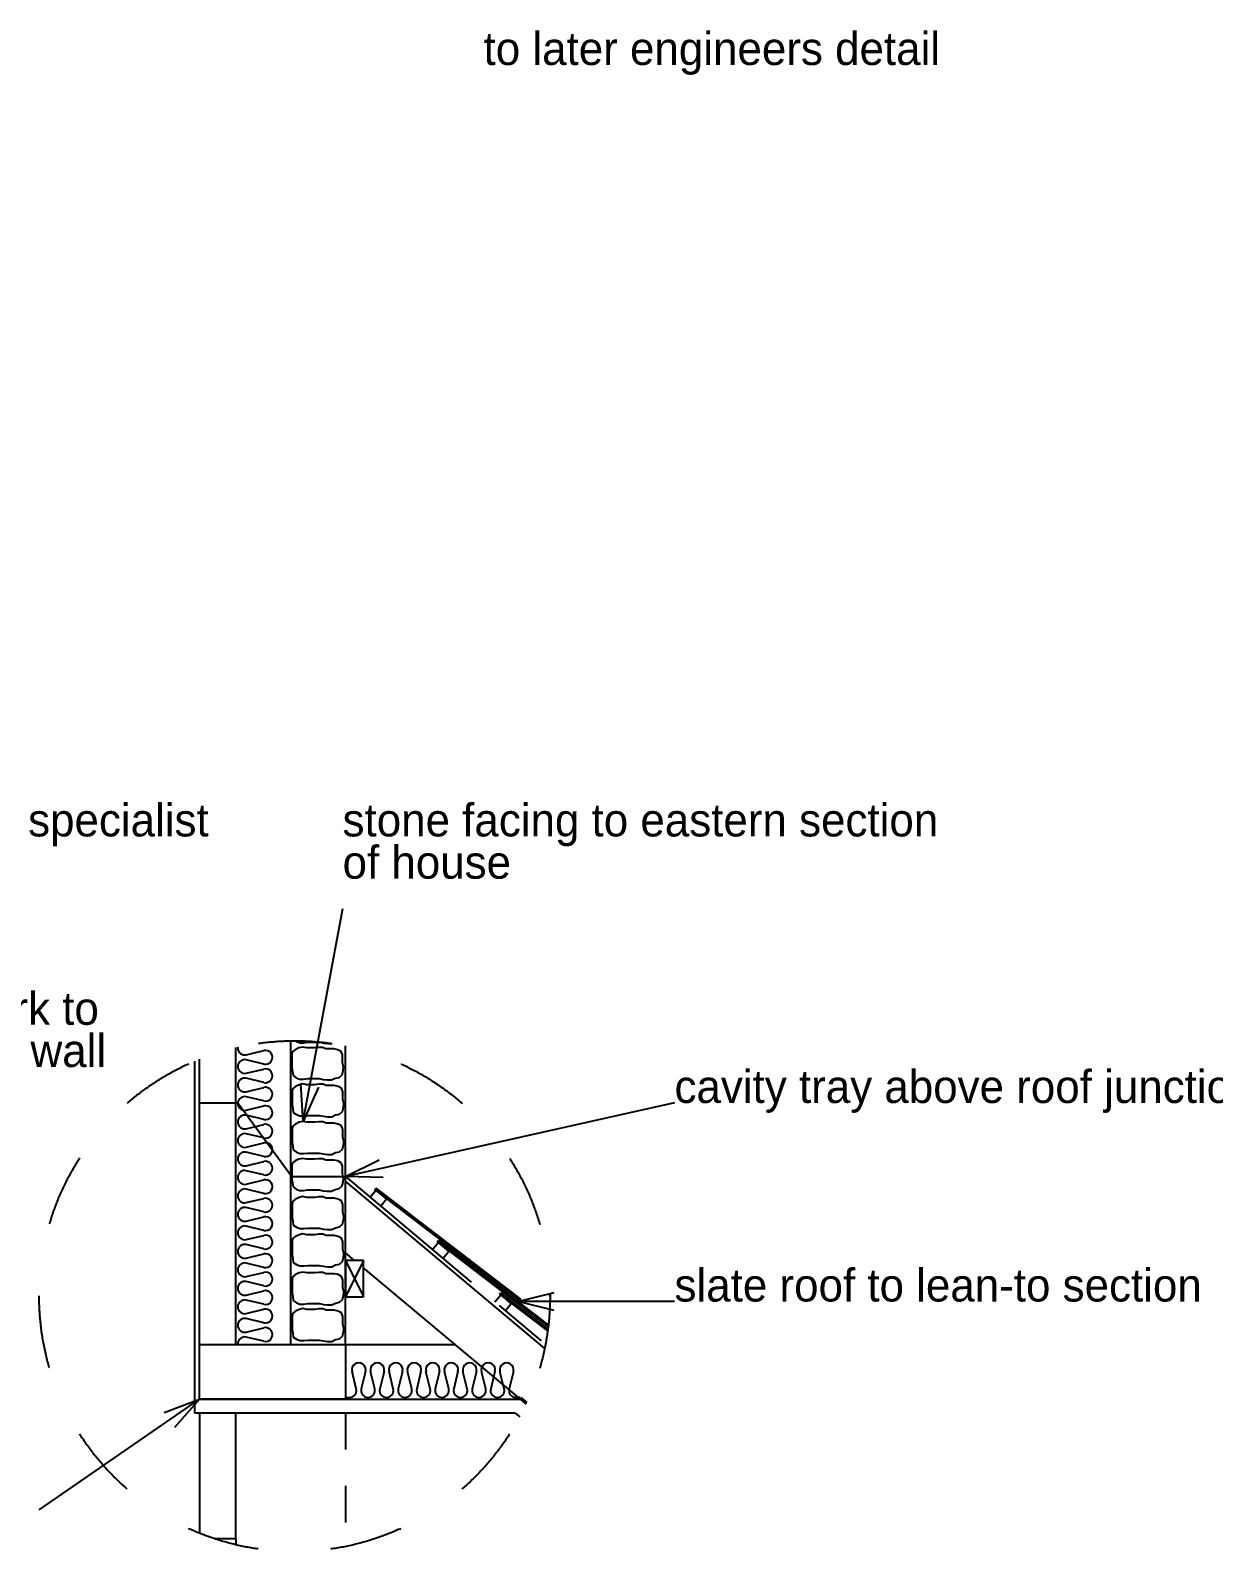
# Model space of a CAD drawing. Header units: millimetres. Extents: x -21022 to 21192, y -14865 to 14865.
# Drawn here: x 1601 to 8086, y -9157 to -818 of the extents above; entities that cross this region are included whole.
import ezdxf

# ---------------------------------------------------------------- set-up
doc = ezdxf.new("R2010")
doc.units = ezdxf.units.MM
for name, pattern in [('BORDER', [16, 13, -1, 1, -1]), ('CENTER', [16, 9, -2, 3, -2]), ('DOT', [16, 4, -4, 4, -4]), ('HIDDEN', [16, 2, -2, 2, -2, 2, -2, 2, -2])]:
    doc.linetypes.add(name, pattern=pattern)
for name, color, linetype, true_color in [('00_-_ELEVATIONS', 7, 'Continuous', 0xffffff), ('00_-_SECTIONS', 7, 'Continuous', 0xffffff), ('1', 7, 'Continuous', 0xffffff), ('TILES', 7, 'Continuous', 0xffffff)]:
    doc.layers.add(name, color=color, linetype=linetype, true_color=true_color)

# ---------------------------------------------------------------- blocks, each defined once
blk = doc.blocks.new('8A2011B0')
at = {"layer": '00_-_SECTIONS', "color": 1, "linetype": 'Continuous', "ltscale": 100}
for p, q in [((23295.6, 3836.8), (23078.6, 2670.7)), ((25115, 2771.9), (23311, 2368.4)), ((25115, 1683.5), (24255.2, 1683.5)), ((21633, 541.6), (22511, 1147.4))]:
    blk.add_line(p, q, dxfattribs=at)
at = {"layer": '00_-_SECTIONS', "color": 15, "linetype": 'Continuous', "ltscale": 100}
for s, p in [('to later engineers detail', (24068.4, 8461.9)), ('hardwood truss by specialist', (19538.3, 4233.1)), ('stone facing to eastern section', (23295.6, 4233.1)), ('of house', (23295.6, 4001.6)), ('insulating blockwork to ', (19538.3, 3200.3)), ('inner skin of cavity wall', (19538.3, 2968.9)), ('cavity tray above roof junction', (25115, 2771.9)), ('slate roof to lean-to section', (25115, 1683.5))]:
    blk.add_text(s, height=180, dxfattribs=at).set_placement(p)
at = {"layer": '00_-_SECTIONS'}
blk.add_attdef('Sfb', (0, 0), '', height=1, dxfattribs=at)
blk = doc.blocks.new('Slate00026')
at = {"layer": 'TILES', "color": 1, "linetype": 'Continuous', "ltscale": 100}
for p, q in [((0, 201.9), (4.9, 208.3)), ((0, 201.9), (263.8, 0)), ((4.9, 208.3), (265, 9.1))]:
    blk.add_line(p, q, dxfattribs=at)
at = {"layer": 'TILES'}
for tag in ['Width', 'Area', 'Description', 'Length', 'Height', 'Symbol_Description', 'PAT_NAME', 'Cost']:
    blk.add_attdef(tag, (0, 0), '', height=1, dxfattribs=at)
blk = doc.blocks.new('CC676003')
at = {"layer": '00_-_SECTIONS', "color": 6, "linetype": 'Continuous', "ltscale": 100}
for p, q in [((21047.3, 5321.6), (21257.3, 5321.6)), ((21257.3, 5321.6), (21553, 4918.2)), ((21553, 4918.2), (21847.3, 4918.2))]:
    blk.add_line(p, q, dxfattribs=at)
at = {"layer": '00_-_SECTIONS'}
blk.add_attdef('Sfb', (0, 0), '', height=1, dxfattribs=at)
blk = doc.blocks.new('30FC4EB6')
at = {"layer": '00_-_SECTIONS', "color": 1, "linetype": 'Continuous', "ltscale": 100}
for p, q in [((0, 21.3), (0, 1950.5)), ((1755, 21.3), (0, 21.3)), ((1755, 21.3), (1780.4, 0))]:
    blk.add_line(p, q, dxfattribs=at)
at = {"layer": '00_-_SECTIONS'}
blk.add_attdef('Sfb', (0, 0), '', height=1, dxfattribs=at)
blk = doc.blocks.new('0A9A9337')
at = {"layer": '00_-_SECTIONS', "color": 8, "linetype": 'BORDER', "ltscale": 100}
for p, q in [((38.5, 175.5), (19.2, 165.9)), ((60.1, 180.3), (38.5, 175.5)), ((81.7, 175.5), (60.1, 180.3)), ((103.4, 175.5), (81.7, 175.5)), ((125, 175.5), (103.4, 175.5)), ((146.7, 177.9), (125, 175.5)), ((168.3, 177.9), (146.7, 177.9)), ((187.5, 170.7), (168.3, 177.9)), ((209.2, 170.7), (187.5, 170.7)), ((230.8, 170.7), (209.2, 170.7)), ((252.4, 165.9), (230.8, 170.7)), ((2.4, 153.9), (0, 132.2)), ((0, 132.2), (0, 110.6)), ((0, 110.6), (0, 89)), ((0, 89), (0, 67.3)), ((19.2, 165.9), (2.4, 153.9)), ((271.7, 156.3), (252.4, 165.9)), ((278.9, 137), (271.7, 156.3)), ((278.9, 115.4), (278.9, 137)), ((278.9, 93.8), (278.9, 115.4)), ((283.7, 72.1), (278.9, 93.8)), ((0, 67.3), (4.8, 45.7)), ((4.8, 45.7), (7.2, 24)), ((7.2, 24), (24, 12)), ((24, 12), (43.3, 4.8)), ((43.3, 4.8), (64.9, 4.8)), ((64.9, 4.8), (86.6, 7.2)), ((86.6, 7.2), (108.2, 7.2)), ((108.2, 7.2), (129.8, 7.2)), ((129.8, 7.2), (151.5, 7.2)), ((151.5, 7.2), (173.1, 2.4)), ((173.1, 2.4), (194.7, 0)), ((218.8, 0), (238, 9.6)), ((238, 9.6), (259.7, 14.4)), ((259.7, 14.4), (276.5, 28.9)), ((276.5, 28.9), (281.3, 50.5)), ((281.3, 50.5), (283.7, 72.1)), ((194.7, 0), (218.8, 0))]:
    blk.add_line(p, q, dxfattribs=at)
blk = doc.blocks.new('C4004CB8')
at = {"layer": '00_-_SECTIONS', "color": 1, "linetype": 'Continuous', "ltscale": 100}
for p, q in [((0, 1222.3), (1092, 306)), ((50, 788.7), (0, 830.7)), ((100, 746.8), (990, 0)), ((0, 327.4), (599.8, 327.4)), ((59.6, 84.3), (36.4, 180.5)), ((110.3, 180.5), (87.1, 84.3)), ((160.9, 84.3), (137.7, 180.5)), ((211.6, 180.5), (188.4, 84.3)), ((262.3, 84.3), (239.1, 180.5)), ((312.9, 180.5), (289.7, 84.3)), ((363.6, 84.3), (340.4, 180.5)), ((414.3, 180.5), (391.1, 84.3)), ((464.9, 84.3), (441.7, 180.5)), ((515.6, 180.5), (492.4, 84.3)), ((566.3, 84.3), (543.1, 180.5)), ((616.9, 180.5), (593.7, 84.3)), ((667.6, 84.3), (644.4, 180.5)), ((718.3, 180.5), (695.1, 84.3)), ((768.9, 84.3), (745.7, 180.5)), ((819.6, 180.5), (796.4, 84.3)), ((870.3, 84.3), (847.1, 180.5)), ((920.9, 180.5), (897.7, 84.3)), ((0, 37.4), (22.7, 37.4)), ((0, 27.4), (957.3, 27.4)), ((957.3, 37.4), (934.7, 37.4)), ((957.3, 37.4), (957.3, 37.4)), ((961, 37.4), (994.3, 9.4))]:
    blk.add_line(p, q, dxfattribs=at)
for centre, start, end in [((73.3, 189.4), 346.43025, 193.56975), ((73.3, 189.4), 346.43025, 193.56975), ((174.7, 189.4), 346.43025, 193.56975), ((174.7, 189.4), 346.43025, 193.56975), ((276, 189.4), 346.43025, 193.56975), ((276, 189.4), 346.43025, 193.56975), ((377.3, 189.4), 346.43025, 193.56975), ((377.3, 189.4), 346.43025, 193.56975), ((478.7, 189.4), 346.43025, 193.56975), ((478.7, 189.4), 346.43025, 193.56975), ((580, 189.4), 346.43025, 193.56975), ((580, 189.4), 346.43025, 193.56975), ((681.3, 189.4), 346.43025, 193.56975), ((681.3, 189.4), 346.43025, 193.56975), ((782.7, 189.4), 346.43025, 193.56975), ((782.7, 189.4), 346.43025, 193.56975), ((884, 189.4), 346.43025, 193.56975), ((884, 189.4), 346.43025, 193.56975), ((22.7, 75.4), 270, 13.56975), ((22.7, 75.4), 270, 13.56975), ((124, 75.4), 166.43025, 270), ((124, 75.4), 166.43025, 270), ((124, 75.4), 270, 13.56975), ((124, 75.4), 270, 13.56975), ((225.3, 75.4), 166.43025, 270), ((225.3, 75.4), 166.43025, 270), ((225.3, 75.4), 270, 13.56975), ((225.3, 75.4), 270, 13.56975), ((326.7, 75.4), 166.43025, 270), ((326.7, 75.4), 166.43025, 270), ((326.7, 75.4), 270, 13.56975), ((326.7, 75.4), 270, 13.56975), ((428, 75.4), 166.43025, 270), ((428, 75.4), 166.43025, 270), ((428, 75.4), 270, 13.56975), ((428, 75.4), 270, 13.56975), ((529.3, 75.4), 166.43025, 270), ((529.3, 75.4), 166.43025, 270), ((529.3, 75.4), 270, 13.56975), ((529.3, 75.4), 270, 13.56975), ((630.7, 75.4), 166.43025, 270), ((630.7, 75.4), 166.43025, 270), ((630.7, 75.4), 270, 13.56975), ((630.7, 75.4), 270, 13.56975), ((732, 75.4), 166.43025, 270), ((732, 75.4), 166.43025, 270), ((732, 75.4), 270, 13.56975), ((732, 75.4), 270, 13.56975), ((833.3, 75.4), 166.43025, 270), ((833.3, 75.4), 166.43025, 270), ((833.3, 75.4), 270, 13.56975), ((833.3, 75.4), 270, 13.56975), ((934.7, 75.4), 166.43025, 270), ((934.7, 75.4), 166.43025, 270)]:
    blk.add_arc(centre, 38, start, end, dxfattribs=at)
at = {"layer": '00_-_SECTIONS'}
blk.add_attdef('Sfb', (0, 0), '', height=1, dxfattribs=at)
blk = doc.blocks.new('55C1985B')
at = {"layer": '00_-_SECTIONS', "linetype": 'Continuous', "ltscale": 100}
h = blk.add_hatch(dxfattribs=at)
h.set_pattern_fill('AR-CONC', color=1, scale=100, angle=30, style=0)
h.paths.add_polyline_path([(0, 10), (0, 300), (300, 300), (600, 300), (800, 300), (800, 0), (0, 0)])
at = {"layer": '00_-_SECTIONS', "color": 2, "linetype": 'Continuous', "ltscale": 100}
for p, q in [((0, 300), (800, 300)), ((0, 0), (0, 300)), ((800, 300), (800, 0)), ((800, 0), (0, 0))]:
    blk.add_line(p, q, dxfattribs=at)
at = {"layer": '00_-_SECTIONS'}
blk.add_attdef('Sfb', (0, 0), '', height=1, dxfattribs=at)
blk = doc.blocks.new('4FEFC32A')
at = {"layer": '00_-_SECTIONS', "color": 8, "linetype": 'BORDER', "ltscale": 100}
for p, q in [((38.5, 175.5), (19.2, 165.9)), ((60.1, 180.3), (38.5, 175.5)), ((81.7, 175.5), (60.1, 180.3)), ((103.4, 175.5), (81.7, 175.5)), ((125, 175.5), (103.4, 175.5)), ((146.7, 177.9), (125, 175.5)), ((168.3, 177.9), (146.7, 177.9)), ((187.5, 170.7), (168.3, 177.9)), ((209.2, 170.7), (187.5, 170.7)), ((230.8, 170.7), (209.2, 170.7)), ((252.4, 165.9), (230.8, 170.7)), ((2.4, 153.9), (0, 132.2)), ((0, 132.2), (0, 110.6)), ((0, 110.6), (0, 89)), ((0, 89), (0, 67.3)), ((19.2, 165.9), (2.4, 153.9)), ((271.7, 156.3), (252.4, 165.9)), ((278.9, 137), (271.7, 156.3)), ((278.9, 115.4), (278.9, 137)), ((278.9, 93.8), (278.9, 115.4)), ((283.7, 72.1), (278.9, 93.8)), ((0, 67.3), (4.8, 45.7)), ((4.8, 45.7), (7.2, 24)), ((7.2, 24), (24, 12)), ((24, 12), (43.3, 4.8)), ((43.3, 4.8), (64.9, 4.8)), ((64.9, 4.8), (86.6, 7.2)), ((86.6, 7.2), (108.2, 7.2)), ((108.2, 7.2), (129.8, 7.2)), ((129.8, 7.2), (151.5, 7.2)), ((151.5, 7.2), (173.1, 2.4)), ((173.1, 2.4), (194.7, 0)), ((218.8, 0), (238, 9.6)), ((238, 9.6), (259.7, 14.4)), ((259.7, 14.4), (276.5, 28.9)), ((276.5, 28.9), (281.3, 50.5)), ((281.3, 50.5), (283.7, 72.1)), ((194.7, 0), (218.8, 0))]:
    blk.add_line(p, q, dxfattribs=at)
blk = doc.blocks.new('57D6BA76')
at = {"layer": '00_-_SECTIONS', "color": 8, "linetype": 'BORDER', "ltscale": 100}
for p, q in [((38.5, 175.5), (19.2, 165.9)), ((60.1, 180.3), (38.5, 175.5)), ((81.7, 175.5), (60.1, 180.3)), ((103.4, 175.5), (81.7, 175.5)), ((125, 175.5), (103.4, 175.5)), ((146.7, 177.9), (125, 175.5)), ((168.3, 177.9), (146.7, 177.9)), ((187.5, 170.7), (168.3, 177.9)), ((209.2, 170.7), (187.5, 170.7)), ((230.8, 170.7), (209.2, 170.7)), ((252.4, 165.9), (230.8, 170.7)), ((2.4, 153.9), (0, 132.2)), ((0, 132.2), (0, 110.6)), ((0, 110.6), (0, 89)), ((0, 89), (0, 67.3)), ((19.2, 165.9), (2.4, 153.9)), ((271.7, 156.3), (252.4, 165.9)), ((278.9, 137), (271.7, 156.3)), ((278.9, 115.4), (278.9, 137)), ((278.9, 93.8), (278.9, 115.4)), ((283.7, 72.1), (278.9, 93.8)), ((0, 67.3), (4.8, 45.7)), ((4.8, 45.7), (7.2, 24)), ((7.2, 24), (24, 12)), ((24, 12), (43.3, 4.8)), ((43.3, 4.8), (64.9, 4.8)), ((64.9, 4.8), (86.6, 7.2)), ((86.6, 7.2), (108.2, 7.2)), ((108.2, 7.2), (129.8, 7.2)), ((129.8, 7.2), (151.5, 7.2)), ((151.5, 7.2), (173.1, 2.4)), ((173.1, 2.4), (194.7, 0)), ((194.7, 0), (218.8, 0)), ((218.8, 0), (238, 9.6)), ((238, 9.6), (259.7, 14.4)), ((259.7, 14.4), (276.5, 28.9)), ((276.5, 28.9), (281.3, 50.5)), ((281.3, 50.5), (283.7, 72.1))]:
    blk.add_line(p, q, dxfattribs=at)
blk = doc.blocks.new('Slate00031')
at = {"layer": 'TILES', "color": 1, "linetype": 'Continuous', "ltscale": 100}
for p, q in [((0, 607.9), (4.9, 614.2)), ((794.1, 0), (0, 607.9)), ((4.9, 614.2), (798.9, 6.4)), ((798.9, 6.4), (794.1, 0))]:
    blk.add_line(p, q, dxfattribs=at)
at = {"layer": 'TILES'}
for tag in ['Width', 'Area', 'Description', 'Length', 'Height', 'Symbol_Description', 'PAT_NAME', 'Cost']:
    blk.add_attdef(tag, (0, 0), '', height=1, dxfattribs=at)
blk = doc.blocks.new('Slate00034')
at = {"layer": 'TILES', "color": 1, "linetype": 'Continuous', "ltscale": 100}
for p, q in [((0, 465.9), (4.9, 472.3)), ((0, 465.9), (608.6, 0)), ((4.9, 472.3), (609.7, 9.2))]:
    blk.add_line(p, q, dxfattribs=at)
at = {"layer": 'TILES'}
for tag in ['Width', 'Area', 'Description', 'Length', 'Height', 'Symbol_Description', 'PAT_NAME', 'Cost']:
    blk.add_attdef(tag, (0, 0), '', height=1, dxfattribs=at)
blk = doc.blocks.new('2372C8A6')
at = {"layer": '00_-_SECTIONS', "color": 8, "linetype": 'BORDER', "ltscale": 100}
for p, q in [((38.5, 175.5), (19.2, 165.9)), ((60.1, 180.3), (38.5, 175.5)), ((81.7, 175.5), (60.1, 180.3)), ((103.4, 175.5), (81.7, 175.5)), ((125, 175.5), (103.4, 175.5)), ((146.7, 177.9), (125, 175.5)), ((168.3, 177.9), (146.7, 177.9)), ((187.5, 170.7), (168.3, 177.9)), ((209.2, 170.7), (187.5, 170.7)), ((230.8, 170.7), (209.2, 170.7)), ((252.4, 165.9), (230.8, 170.7)), ((2.4, 153.9), (0, 132.2)), ((0, 132.2), (0, 110.6)), ((0, 110.6), (0, 89)), ((0, 89), (0, 67.3)), ((19.2, 165.9), (2.4, 153.9)), ((271.7, 156.3), (252.4, 165.9)), ((278.9, 137), (271.7, 156.3)), ((278.9, 115.4), (278.9, 137)), ((278.9, 93.8), (278.9, 115.4)), ((283.7, 72.1), (278.9, 93.8)), ((0, 67.3), (4.8, 45.7)), ((4.8, 45.7), (7.2, 24)), ((7.2, 24), (24, 12)), ((24, 12), (43.3, 4.8)), ((43.3, 4.8), (64.9, 4.8)), ((64.9, 4.8), (86.6, 7.2)), ((86.6, 7.2), (108.2, 7.2)), ((108.2, 7.2), (129.8, 7.2)), ((129.8, 7.2), (151.5, 7.2)), ((151.5, 7.2), (173.1, 2.4)), ((173.1, 2.4), (194.7, 0)), ((194.7, 0), (218.8, 0)), ((218.8, 0), (238, 9.6)), ((238, 9.6), (259.7, 14.4)), ((259.7, 14.4), (276.5, 28.9)), ((276.5, 28.9), (281.3, 50.5)), ((281.3, 50.5), (283.7, 72.1))]:
    blk.add_line(p, q, dxfattribs=at)
blk = doc.blocks.new('30E3A177')
at = {"layer": '00_-_SECTIONS', "color": 8, "linetype": 'BORDER', "ltscale": 100}
for p, q in [((38.5, 175.5), (19.2, 165.9)), ((60.1, 180.3), (38.5, 175.5)), ((81.7, 175.5), (60.1, 180.3)), ((103.4, 175.5), (81.7, 175.5)), ((125, 175.5), (103.4, 175.5)), ((146.7, 177.9), (125, 175.5)), ((168.3, 177.9), (146.7, 177.9)), ((187.5, 170.7), (168.3, 177.9)), ((209.2, 170.7), (187.5, 170.7)), ((230.8, 170.7), (209.2, 170.7)), ((252.4, 165.9), (230.8, 170.7)), ((2.4, 153.9), (0, 132.2)), ((0, 132.2), (0, 110.6)), ((0, 110.6), (0, 89)), ((0, 89), (0, 67.3)), ((19.2, 165.9), (2.4, 153.9)), ((271.7, 156.3), (252.4, 165.9)), ((278.9, 137), (271.7, 156.3)), ((278.9, 115.4), (278.9, 137)), ((278.9, 93.8), (278.9, 115.4)), ((283.7, 72.1), (278.9, 93.8)), ((0, 67.3), (4.8, 45.7)), ((4.8, 45.7), (7.2, 24)), ((7.2, 24), (24, 12)), ((24, 12), (43.3, 4.8)), ((43.3, 4.8), (64.9, 4.8)), ((64.9, 4.8), (86.6, 7.2)), ((86.6, 7.2), (108.2, 7.2)), ((108.2, 7.2), (129.8, 7.2)), ((129.8, 7.2), (151.5, 7.2)), ((151.5, 7.2), (173.1, 2.4)), ((173.1, 2.4), (194.7, 0)), ((194.7, 0), (218.8, 0)), ((218.8, 0), (238, 9.6)), ((238, 9.6), (259.7, 14.4)), ((259.7, 14.4), (276.5, 28.9)), ((276.5, 28.9), (281.3, 50.5)), ((281.3, 50.5), (283.7, 72.1))]:
    blk.add_line(p, q, dxfattribs=at)
blk = doc.blocks.new('2D562101')
at = {"layer": '00_-_SECTIONS', "color": 8, "linetype": 'BORDER', "ltscale": 100}
for p, q in [((38.5, 175.5), (19.2, 165.9)), ((60.1, 180.3), (38.5, 175.5)), ((81.7, 175.5), (60.1, 180.3)), ((103.4, 175.5), (81.7, 175.5)), ((125, 175.5), (103.4, 175.5)), ((146.7, 177.9), (125, 175.5)), ((168.3, 177.9), (146.7, 177.9)), ((187.5, 170.7), (168.3, 177.9)), ((209.2, 170.7), (187.5, 170.7)), ((230.8, 170.7), (209.2, 170.7)), ((252.4, 165.9), (230.8, 170.7)), ((2.4, 153.9), (0, 132.2)), ((0, 132.2), (0, 110.6)), ((0, 110.6), (0, 89)), ((0, 89), (0, 67.3)), ((19.2, 165.9), (2.4, 153.9)), ((271.7, 156.3), (252.4, 165.9)), ((278.9, 137), (271.7, 156.3)), ((278.9, 115.4), (278.9, 137)), ((278.9, 93.8), (278.9, 115.4)), ((283.7, 72.1), (278.9, 93.8)), ((0, 67.3), (4.8, 45.7)), ((4.8, 45.7), (7.2, 24)), ((7.2, 24), (24, 12)), ((24, 12), (43.3, 4.8)), ((43.3, 4.8), (64.9, 4.8)), ((64.9, 4.8), (86.6, 7.2)), ((86.6, 7.2), (108.2, 7.2)), ((108.2, 7.2), (129.8, 7.2)), ((129.8, 7.2), (151.5, 7.2)), ((151.5, 7.2), (173.1, 2.4)), ((173.1, 2.4), (194.7, 0)), ((194.7, 0), (218.8, 0)), ((218.8, 0), (238, 9.6)), ((238, 9.6), (259.7, 14.4)), ((259.7, 14.4), (276.5, 28.9)), ((276.5, 28.9), (281.3, 50.5)), ((281.3, 50.5), (283.7, 72.1))]:
    blk.add_line(p, q, dxfattribs=at)
blk = doc.blocks.new('30B850A8')
at = {"layer": '00_-_SECTIONS', "color": 1, "linetype": 'Continuous', "ltscale": 100}
for p, q in [((0, 1630.2), (0, 1625.8)), ((46.9, 1588.8), (143.1, 1612.1)), ((143.1, 1538.2), (46.9, 1561.4)), ((46.9, 1487.5), (143.1, 1510.7)), ((143.1, 1436.8), (46.9, 1460.1)), ((46.9, 1386.2), (143.1, 1409.4)), ((143.1, 1335.5), (46.9, 1358.7)), ((46.9, 1284.8), (143.1, 1308.1)), ((143.1, 1234.2), (46.9, 1257.4)), ((46.9, 1183.5), (143.1, 1206.7)), ((143.1, 1132.8), (46.9, 1156.1)), ((46.9, 1082.2), (143.1, 1105.4)), ((143.1, 1031.5), (46.9, 1054.7)), ((46.9, 980.8), (143.1, 1004.1)), ((143.1, 930.2), (46.9, 953.4)), ((46.9, 879.5), (143.1, 902.7)), ((143.1, 828.8), (46.9, 852.1)), ((46.9, 778.2), (143.1, 801.4)), ((143.1, 727.5), (46.9, 750.7)), ((46.9, 676.8), (143.1, 700.1)), ((143.1, 626.2), (46.9, 649.4)), ((46.9, 575.5), (143.1, 598.7)), ((143.1, 524.8), (46.9, 548.1)), ((46.9, 474.2), (143.1, 497.4)), ((143.1, 423.5), (46.9, 446.7)), ((46.9, 372.8), (143.1, 396.1)), ((143.1, 322.2), (46.9, 345.4)), ((46.9, 271.5), (143.1, 294.7)), ((143.1, 220.8), (46.9, 244.1)), ((46.9, 170.2), (143.1, 193.4)), ((143.1, 119.5), (46.9, 142.7)), ((46.9, 68.8), (143.1, 92.1)), ((0, 0), (0, 4.5)), ((143.1, 18.2), (46.9, 41.4)), ((0, 0), (0, 0))]:
    blk.add_line(p, q, dxfattribs=at)
for centre, start, end in [((38, 1625.8), 180, 283.56975), ((38, 1625.8), 180, 283.56975), ((152, 1575.1), 256.43025, 103.56975), ((152, 1575.1), 256.43025, 103.56975), ((38, 1524.5), 76.43025, 180), ((38, 1524.5), 76.43025, 180), ((38, 1524.5), 180, 283.56975), ((38, 1524.5), 180, 283.56975), ((152, 1473.8), 256.43025, 103.56975), ((152, 1473.8), 256.43025, 103.56975), ((38, 1423.1), 76.43025, 180), ((38, 1423.1), 76.43025, 180), ((38, 1423.1), 180, 283.56975), ((38, 1423.1), 180, 283.56975), ((38, 1321.8), 76.43025, 180), ((38, 1321.8), 76.43025, 180), ((152, 1372.5), 256.43025, 103.56975), ((152, 1372.5), 256.43025, 103.56975), ((38, 1321.8), 180, 283.56975), ((38, 1321.8), 180, 283.56975), ((38, 1220.5), 76.43025, 180), ((38, 1220.5), 76.43025, 180), ((152, 1271.1), 256.43025, 103.56975), ((152, 1271.1), 256.43025, 103.56975), ((38, 1220.5), 180, 283.56975), ((38, 1220.5), 180, 283.56975), ((152, 1169.8), 256.43025, 103.56975), ((152, 1169.8), 256.43025, 103.56975), ((38, 1119.1), 76.43025, 180), ((38, 1119.1), 76.43025, 180), ((38, 1119.1), 180, 283.56975), ((38, 1119.1), 180, 283.56975), ((152, 1068.5), 256.43025, 103.56975), ((152, 1068.5), 256.43025, 103.56975), ((38, 1017.8), 76.43025, 180), ((38, 1017.8), 76.43025, 180), ((38, 1017.8), 180, 283.56975), ((38, 1017.8), 180, 283.56975), ((152, 967.1), 256.43025, 103.56975), ((152, 967.1), 256.43025, 103.56975), ((38, 916.5), 76.43025, 180), ((38, 916.5), 76.43025, 180), ((38, 916.5), 180, 283.56975), ((38, 916.5), 180, 283.56975), ((38, 815.1), 76.43025, 180), ((38, 815.1), 76.43025, 180), ((152, 865.8), 256.43025, 103.56975), ((152, 865.8), 256.43025, 103.56975), ((38, 815.1), 180, 283.56975), ((38, 815.1), 180, 283.56975), ((38, 713.8), 76.43025, 180), ((38, 713.8), 76.43025, 180), ((152, 764.5), 256.43025, 103.56975), ((152, 764.5), 256.43025, 103.56975), ((38, 713.8), 180, 283.56975), ((38, 713.8), 180, 283.56975), ((152, 663.1), 256.43025, 103.56975), ((152, 663.1), 256.43025, 103.56975), ((38, 612.5), 76.43025, 180), ((38, 612.5), 76.43025, 180), ((38, 612.5), 180, 283.56975), ((38, 612.5), 180, 283.56975), ((152, 561.8), 256.43025, 103.56975), ((152, 561.8), 256.43025, 103.56975), ((38, 511.1), 76.43025, 180), ((38, 511.1), 76.43025, 180), ((38, 511.1), 180, 283.56975), ((38, 511.1), 180, 283.56975), ((38, 409.8), 76.43025, 180), ((38, 409.8), 76.43025, 180), ((152, 460.5), 256.43025, 103.56975), ((152, 460.5), 256.43025, 103.56975), ((38, 409.8), 180, 283.56975), ((38, 409.8), 180, 283.56975), ((38, 308.5), 76.43025, 180), ((38, 308.5), 76.43025, 180), ((152, 359.1), 256.43025, 103.56975), ((152, 359.1), 256.43025, 103.56975), ((38, 308.5), 180, 283.56975), ((38, 308.5), 180, 283.56975), ((152, 257.8), 256.43025, 103.56975), ((152, 257.8), 256.43025, 103.56975), ((38, 207.1), 76.43025, 180), ((38, 207.1), 76.43025, 180), ((38, 207.1), 180, 283.56975), ((38, 207.1), 180, 283.56975), ((152, 156.5), 256.43025, 103.56975), ((152, 156.5), 256.43025, 103.56975), ((38, 105.8), 76.43025, 180), ((38, 105.8), 76.43025, 180), ((38, 105.8), 180, 283.56975), ((38, 105.8), 180, 283.56975), ((152, 55.1), 256.43025, 103.56975), ((152, 55.1), 256.43025, 103.56975), ((38, 4.5), 76.43025, 180), ((38, 4.5), 76.43025, 180)]:
    blk.add_arc(centre, 38, start, end, dxfattribs=at)
at = {"layer": '00_-_SECTIONS'}
blk.add_attdef('Sfb', (0, 0), '', height=1, dxfattribs=at)
blk = doc.blocks.new('FDC67C16')
at = {"layer": '00_-_ELEVATIONS', "color": 1, "linetype": 'Continuous', "ltscale": 100}
for p, q in [((100, 200), (0, 200)), ((0, 200), (0, 0)), ((100, 200), (0, 0)), ((0, 200), (100, 0)), ((100, 0), (100, 200)), ((0, 0), (100, 0))]:
    blk.add_line(p, q, dxfattribs=at)
blk = doc.blocks.new('5DF42316')
at = {"layer": '00_-_SECTIONS', "color": 8, "linetype": 'BORDER', "ltscale": 100}
for p, q in [((38.5, 175.5), (19.2, 165.9)), ((60.1, 180.3), (38.5, 175.5)), ((81.7, 175.5), (60.1, 180.3)), ((103.4, 175.5), (81.7, 175.5)), ((125, 175.5), (103.4, 175.5)), ((146.7, 177.9), (125, 175.5)), ((168.3, 177.9), (146.7, 177.9)), ((187.5, 170.7), (168.3, 177.9)), ((209.2, 170.7), (187.5, 170.7)), ((230.8, 170.7), (209.2, 170.7)), ((252.4, 165.9), (230.8, 170.7)), ((2.4, 153.9), (0, 132.2)), ((0, 132.2), (0, 110.6)), ((0, 110.6), (0, 89)), ((0, 89), (0, 67.3)), ((19.2, 165.9), (2.4, 153.9)), ((271.7, 156.3), (252.4, 165.9)), ((278.9, 137), (271.7, 156.3)), ((278.9, 115.4), (278.9, 137)), ((278.9, 93.8), (278.9, 115.4)), ((283.7, 72.1), (278.9, 93.8)), ((0, 67.3), (4.8, 45.7)), ((4.8, 45.7), (7.2, 24)), ((7.2, 24), (24, 12)), ((24, 12), (43.3, 4.8)), ((43.3, 4.8), (64.9, 4.8)), ((64.9, 4.8), (86.6, 7.2)), ((86.6, 7.2), (108.2, 7.2)), ((108.2, 7.2), (129.8, 7.2)), ((129.8, 7.2), (151.5, 7.2)), ((151.5, 7.2), (173.1, 2.4)), ((173.1, 2.4), (194.7, 0)), ((194.7, 0), (218.8, 0)), ((218.8, 0), (238, 9.6)), ((238, 9.6), (259.7, 14.4)), ((259.7, 14.4), (276.5, 28.9)), ((276.5, 28.9), (281.3, 50.5)), ((281.3, 50.5), (283.7, 72.1))]:
    blk.add_line(p, q, dxfattribs=at)
blk = doc.blocks.new('013AC449')
at = {"layer": '1', "color": 2, "linetype": 'DOT', "ltscale": 100}
blk.add_circle((1400, 1400), 1400, dxfattribs=at)
blk.add_arc((1400, 1400), 1400, 0, 0, dxfattribs=at)
blk = doc.blocks.new('A1D22856')
at = {"layer": '00_-_SECTIONS', "color": 1, "linetype": 'Continuous', "ltscale": 100}
for p, q in [((500, 1106.7), (500, 2771.9)), ((200, 1106.7), (200, 2734.6))]:
    blk.add_line(p, q, dxfattribs=at)
at = {"layer": '00_-_SECTIONS', "color": 3, "linetype": 'Continuous', "ltscale": 100}
for p, q in [((0, 1106.7), (0, 2671.2)), ((800, 1106.7), (800, 2744.1)), ((0, 806.7), (800, 806.7))]:
    blk.add_line(p, q, dxfattribs=at)
at = {"layer": '00_-_SECTIONS', "color": 3, "linetype": 'CENTER', "ltscale": 100}
blk.add_line((800, 2027.7), (1896.5, 1107.7), dxfattribs=at)
at = {"layer": '00_-_SECTIONS', "color": 2, "linetype": 'Continuous', "ltscale": 100}
for p, q in [((0, 731.7), (0, 72.9)), ((200, 42.7), (200, 731.7)), ((200, 42.7), (82.6, 42.7)), ((200, 42.7), (200, 9.5))]:
    blk.add_line(p, q, dxfattribs=at)
at = {"layer": '00_-_SECTIONS', "color": 8, "linetype": 'HIDDEN', "ltscale": 100}
blk.add_line((800, 731.7), (800, 0), dxfattribs=at)
at = {"layer": '00_-_SECTIONS'}
blk.add_attdef('Sfb', (0, 0), '', height=1, dxfattribs=at)
blk = doc.blocks.new('5FF86D1B')
at = {"layer": '00_-_SECTIONS', "color": 8, "linetype": 'BORDER', "ltscale": 100}
for p, q in [((38.5, 175.5), (19.2, 165.9)), ((60.1, 180.3), (38.5, 175.5)), ((81.7, 175.5), (60.1, 180.3)), ((103.4, 175.5), (81.7, 175.5)), ((125, 175.5), (103.4, 175.5)), ((146.7, 177.9), (125, 175.5)), ((168.3, 177.9), (146.7, 177.9)), ((187.5, 170.7), (168.3, 177.9)), ((209.2, 170.7), (187.5, 170.7)), ((230.8, 170.7), (209.2, 170.7)), ((252.4, 165.9), (230.8, 170.7)), ((2.4, 153.9), (0, 132.2)), ((0, 132.2), (0, 110.6)), ((0, 110.6), (0, 89)), ((0, 89), (0, 67.3)), ((19.2, 165.9), (2.4, 153.9)), ((271.7, 156.3), (252.4, 165.9)), ((278.9, 137), (271.7, 156.3)), ((278.9, 115.4), (278.9, 137)), ((278.9, 93.8), (278.9, 115.4)), ((283.7, 72.1), (278.9, 93.8)), ((0, 67.3), (4.8, 45.7)), ((4.8, 45.7), (7.2, 24)), ((7.2, 24), (24, 12)), ((24, 12), (43.3, 4.8)), ((43.3, 4.8), (64.9, 4.8)), ((64.9, 4.8), (86.6, 7.2)), ((86.6, 7.2), (108.2, 7.2)), ((108.2, 7.2), (129.8, 7.2)), ((129.8, 7.2), (151.5, 7.2)), ((151.5, 7.2), (173.1, 2.4)), ((173.1, 2.4), (194.7, 0)), ((194.7, 0), (218.8, 0)), ((218.8, 0), (238, 9.6)), ((238, 9.6), (259.7, 14.4)), ((259.7, 14.4), (276.5, 28.9)), ((276.5, 28.9), (281.3, 50.5)), ((281.3, 50.5), (283.7, 72.1))]:
    blk.add_line(p, q, dxfattribs=at)
blk = doc.blocks.new('8DF22D9A')
at = {"layer": '00_-_SECTIONS', "color": 1, "linetype": 'Continuous', "ltscale": 100}
for p, q in [((0, 622.6), (32.1, 660.9)), ((32.1, 660.9), (90.4, 612.1)), ((90.4, 612.1), (58.2, 573.8)), ((341.9, 335.7), (374, 374)), ((374, 374), (432.3, 325.2)), ((432.3, 325.2), (400.1, 286.9)), ((683.8, 48.9), (715.9, 87.2)), ((715.9, 87.2), (774.2, 38.3)), ((774.2, 38.3), (742, 0))]:
    blk.add_line(p, q, dxfattribs=at)
at = {"layer": '00_-_SECTIONS'}
blk.add_attdef('Sfb', (0, 0), '', height=1, dxfattribs=at)
blk = doc.blocks.new('AB6D33B7')
at = {"layer": '00_-_SECTIONS', "color": 8, "linetype": 'BORDER', "ltscale": 100}
for p, q in [((4.5, 12), (0, 15.2)), ((4.5, 12), (23.7, 4.8)), ((23.7, 4.8), (45.4, 4.8)), ((45.4, 4.8), (67, 7.2)), ((67, 7.2), (88.6, 7.2)), ((88.6, 7.2), (110.3, 7.2)), ((110.3, 7.2), (131.9, 7.2)), ((131.9, 7.2), (153.5, 2.4)), ((153.5, 2.4), (175.2, 0)), ((175.2, 0), (199.2, 0)), ((199.2, 0), (199.4, 0.1))]:
    blk.add_line(p, q, dxfattribs=at)
blk = doc.blocks.new('51710D6E')
at = {"layer": '00_-_SECTIONS', "color": 2, "linetype": 'Continuous', "ltscale": 100}
for p, q in [((12.6, 0), (0, 205.8)), ((98.3, 187.5), (12.6, 0))]:
    blk.add_line(p, q, dxfattribs=at)
at = {"layer": '00_-_SECTIONS'}
blk.add_attdef('Sfb', (0, 0), '', height=1, dxfattribs=at)
blk = doc.blocks.new('13C5178B')
at = {"layer": '00_-_SECTIONS', "color": 2, "linetype": 'Continuous', "ltscale": 100}
for p, q in [((0, 5.1), (184.3, 97.6)), ((206.1, 0), (0, 5.1))]:
    blk.add_line(p, q, dxfattribs=at)
at = {"layer": '00_-_SECTIONS'}
blk.add_attdef('Sfb', (0, 0), '', height=1, dxfattribs=at)
blk = doc.blocks.new('010F0374')
at = {"layer": '00_-_SECTIONS', "color": 2, "linetype": 'Continuous', "ltscale": 100}
for p, q in [((0, 82.3), (193, 154.7)), ((193, 154.7), (56.8, 0))]:
    blk.add_line(p, q, dxfattribs=at)
at = {"layer": '00_-_SECTIONS'}
blk.add_attdef('Sfb', (0, 0), '', height=1, dxfattribs=at)
blk = doc.blocks.new('81757D86')
at = {"layer": '00_-_SECTIONS', "color": 2, "linetype": 'Continuous', "ltscale": 100}
for p, q in [((4.6, 0), (0, 13.9)), ((7.3, 15.8), (4.6, 0))]:
    blk.add_line(p, q, dxfattribs=at)
at = {"layer": '00_-_SECTIONS'}
blk.add_attdef('Sfb', (0, 0), '', height=1, dxfattribs=at)
blk = doc.blocks.new('E5EBD826')
at = {"layer": '00_-_SECTIONS', "color": 2, "linetype": 'Continuous', "ltscale": 100}
for p, q in [((0, 50), (200, 100)), ((200, 0), (0, 50))]:
    blk.add_line(p, q, dxfattribs=at)
at = {"layer": '00_-_SECTIONS'}
blk.add_attdef('Sfb', (0, 0), '', height=1, dxfattribs=at)
blk = doc.blocks.new('0DCC6849')
at = {"layer": '00_-_SECTIONS', "color": 2, "linetype": 'Continuous', "ltscale": 100}
for p, q in [((0, 50), (200, 100)), ((200, 0), (0, 50))]:
    blk.add_line(p, q, dxfattribs=at)
at = {"layer": '00_-_SECTIONS'}
blk.add_attdef('Sfb', (0, 0), '', height=1, dxfattribs=at)

msp = doc.modelspace()

# ---------------------------------------------------------------- block references
at = {"layer": '00_-_ELEVATIONS'}
msp.add_blockref('FDC67C16', (3327.8, -7760.7), dxfattribs=at)
at = {"layer": '00_-_SECTIONS'}
for name, p in [('8A2011B0', (-19983.3, -9469.4)), ('CC676003', (-18519.5, -12019.2)), ('A1D22856', (2527.8, -9128.7)), ('30B850A8', (2737.8, -8022.1)), ('2D562101', (3033.4, -6571.4)), ('AB6D33B7', (3055.4, -6371.9)), ('30FC4EB6', (2502.8, -8418.4)), ('2372C8A6', (3035.2, -6773)), ('51710D6E', (3082.8, -6798.7)), ('5DF42316', (3035.2, -6979.1)), ('5FF86D1B', (3033.4, -7181.5)), ('13C5178B', (3327.8, -7106.2)), ('C4004CB8', (3327.8, -8349.4)), ('30E3A177', (3035.2, -7390.8)), ('8DF22D9A', (3463, -7837.2)), ('57D6BA76', (3035.2, -7595.1)), ('0A9A9337', (3035.2, -7804.4)), ('E5EBD826', (4272, -7836)), ('0DCC6849', (4272, -7836)), ('81757D86', (4444.9, -7756.7)), ('4FEFC32A', (3035.2, -8004.6)), ('55C1985B', (2527.8, -8322.1)), ('010F0374', (2334.7, -8476.8))]:
    msp.add_blockref(name, p, dxfattribs=at)
at = {"layer": '1'}
msp.add_blockref('013AC449', (1649.4, -9156.7), dxfattribs=at)
at = {"layer": 'TILES'}
for name, p in [('Slate00031', (3488.8, -7779.2)), ('Slate00034', (3830.7, -7924.2)), ('Slate00026', (4172.6, -7947.1))]:
    msp.add_blockref(name, p, dxfattribs=at)

doc.saveas('drawing.dxf')
